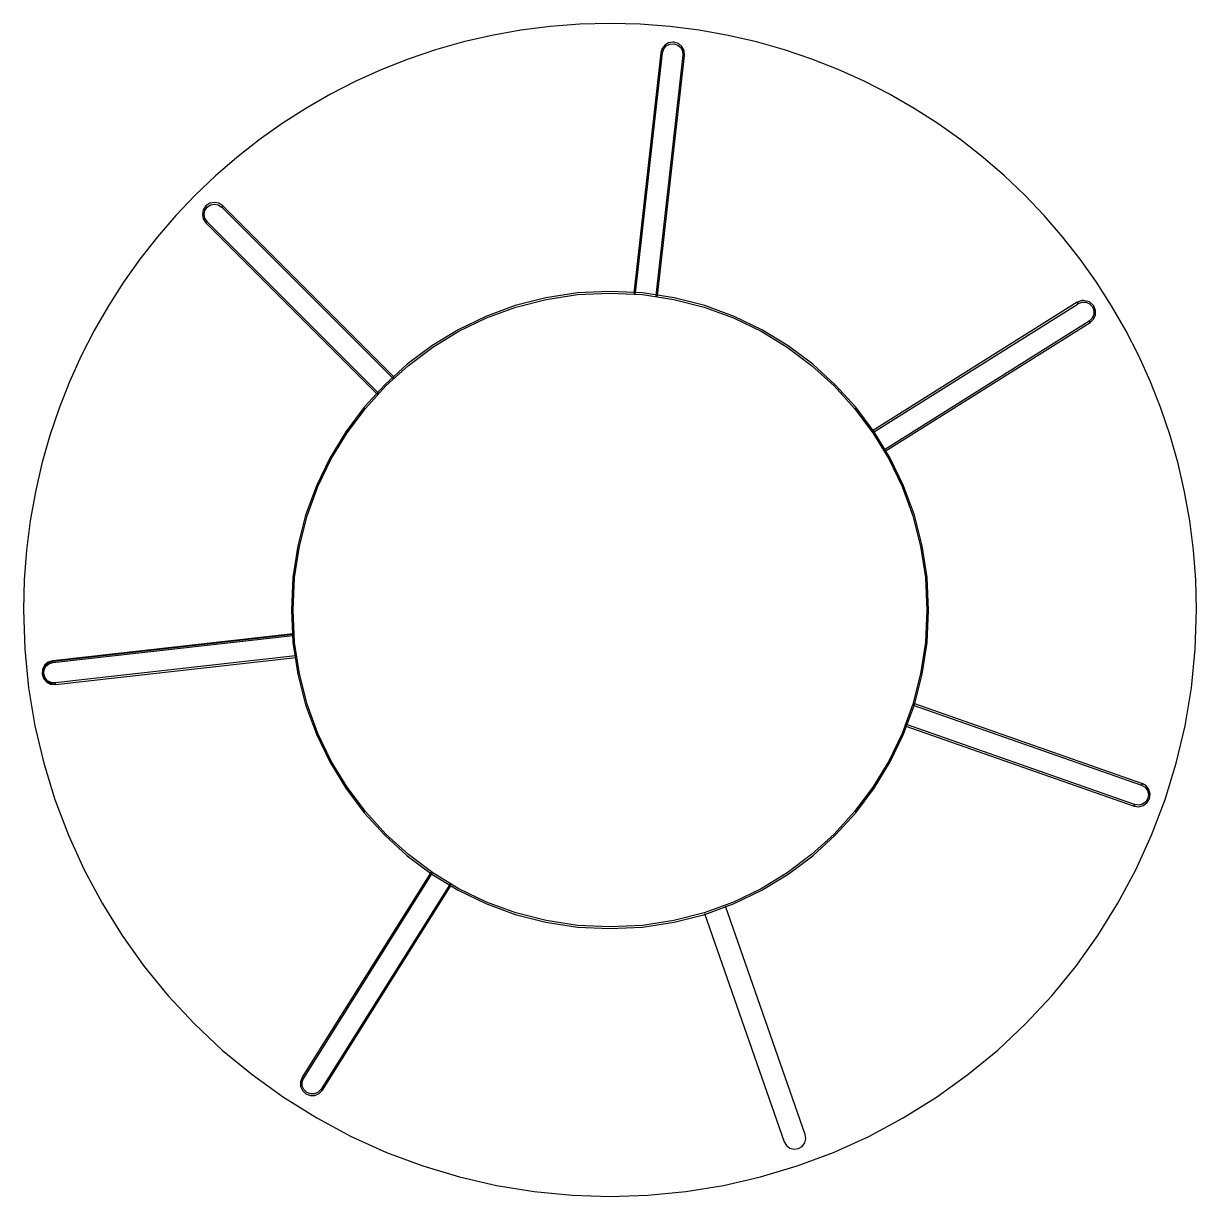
# Model space of a CAD drawing. Extents: x 48 to 233, y 34 to 218.
import ezdxf

# ---------------------------------------------------------------- set-up
doc = ezdxf.new("R2010")
doc.units = 0

msp = doc.modelspace()

# ---------------------------------------------------------------- linework, layer by layer
at = {"layer": 'Housing', "color": 7}
for points in [[(232.921469, 126.197626), (232.801402, 130.946043), (232.445068, 135.632124), (231.858263, 140.250073), (231.046786, 144.79409), (230.016434, 149.25838), (228.773005, 153.637142), (227.322296, 157.924581), (225.670107, 162.114898), (223.822234, 166.202296), (221.784474, 170.180976), (219.562627, 174.045142), (217.162489, 177.788994), (214.589859, 181.406736), (211.850533, 184.892569), (208.950311, 188.240697), (205.894989, 191.44532), (202.690365, 194.500642), (199.342238, 197.400864), (195.856404, 200.14019), (192.238663, 202.71282), (188.49481, 205.112958), (184.630645, 207.334806), (180.651965, 209.372565), (176.564567, 211.220438), (172.37425, 212.872628), (168.086811, 214.323336), (163.708048, 215.566765), (159.243759, 216.597117), (154.699741, 217.408594), (150.081792, 217.995399), (145.395711, 218.351734), (140.647294, 218.4718), (135.898877, 218.351734), (131.212795, 217.995399), (126.594847, 217.408595), (122.050829, 216.597117), (117.58654, 215.566765), (113.207777, 214.323336), (108.920338, 212.872628), (104.73002, 211.220439), (100.642623, 209.372565), (96.663942, 207.334806), (92.799777, 205.112959), (89.055925, 202.712821), (85.438183, 200.140191), (81.952349, 197.400865), (78.604222, 194.500643), (75.399598, 191.445321), (72.344276, 188.240697), (69.444054, 184.89257), (66.704728, 181.406737), (64.132098, 177.788995), (61.73196, 174.045142), (59.510113, 170.180977), (57.472353, 166.202297), (55.62448, 162.114899), (53.97229, 157.924582), (52.521582, 153.637143), (51.278153, 149.25838), (50.247801, 144.794091), (49.436323, 140.250073), (48.849519, 135.632124), (48.493184, 130.946043), (48.373117, 126.197626), (48.577602, 120.048576), (49.184585, 113.975026), (50.184363, 107.993786), (51.567232, 102.121665), (53.323485, 96.37547), (55.44342, 90.772012), (57.91733, 85.328098), (60.735513, 80.060538), (63.888262, 74.98614), (67.365874, 70.121714), (71.158645, 65.484068), (75.256868, 61.09001), (79.650841, 56.956351), (84.330857, 53.099897), (89.287214, 49.537459), (94.510205, 46.285846), (99.937681, 43.388409), (105.501021, 40.877298), (111.180816, 38.752511), (116.957657, 37.014049), (122.812134, 35.661912), (128.724838, 34.6961), (134.676361, 34.116613), (140.647293, 33.92345), (146.618225, 34.116613), (152.569748, 34.6961), (158.482453, 35.661912), (164.33693, 37.014049), (170.11377, 38.752511), (175.793565, 40.877298), (181.356905, 43.388409), (186.784381, 46.285846), (192.007373, 49.537459), (196.963729, 53.099897), (201.643746, 56.956351), (206.037718, 61.09001), (210.135942, 65.484068), (213.928712, 70.121714), (217.406324, 74.98614), (220.559073, 80.060538), (223.377256, 85.328098), (225.851167, 90.772012), (227.971101, 96.37547), (229.727355, 102.121665), (231.110223, 107.993786), (232.110001, 113.975026), (232.716985, 120.048576), (232.921469, 126.197626), (232.921469, 126.197626)], [(140.647052, 176.329667), (135.521587, 176.070823), (130.54413, 175.311093), (125.739886, 174.075684), (121.134061, 172.389803), (116.751858, 170.278655), (112.618483, 167.767447), (108.759141, 164.881384), (105.199035, 161.645673), (101.963371, 158.085521), (99.077354, 154.226132), (96.566188, 150.092713), (94.455078, 145.710471), (92.769228, 141.104612), (91.533844, 136.300341), (90.774131, 131.322865), (90.515292, 126.197391), (90.774131, 121.071922), (91.533844, 116.094463), (92.769228, 111.290218), (94.455078, 106.684391), (96.566188, 102.302188), (99.077354, 98.168813), (101.963371, 94.309471), (105.199035, 90.749366), (108.759141, 87.513704), (112.618483, 84.627687), (116.751858, 82.116523), (121.134061, 80.005414), (125.739886, 78.319565), (130.54413, 77.084182), (135.521587, 76.324469), (140.647052, 76.06563), (145.772524, 76.324469), (150.749997, 77.084182), (155.554266, 78.319565), (160.160124, 80.005414), (164.542366, 82.116523), (168.675784, 84.627687), (172.535174, 87.513704), (176.095327, 90.749366), (179.331039, 94.309471), (182.217103, 98.168813), (184.728313, 102.302188), (186.839462, 106.684391), (188.525344, 111.290218), (189.760754, 116.094463), (190.520484, 121.071922), (190.779329, 126.197391), (190.520484, 131.322865), (189.760754, 136.300341), (188.525344, 141.104612), (186.839462, 145.710471), (184.728313, 150.092713), (182.217103, 154.226132), (179.331039, 158.085521), (176.095327, 161.645673), (172.535174, 164.881384), (168.675784, 167.767447), (164.542366, 170.278655), (160.160124, 172.389803), (155.554266, 174.075684), (150.749997, 175.311093), (145.772524, 176.070823), (140.647052, 176.329667), (140.647052, 176.329667)], [(140.647052, 176.065084), (145.745988, 175.80764), (150.697574, 175.052014), (155.476751, 173.823265), (160.058459, 172.146453), (164.417639, 170.046637), (168.529231, 167.548877), (172.368176, 164.678231), (175.909414, 161.45976), (179.127886, 157.918523), (181.998533, 154.079578), (184.496295, 149.967986), (186.596112, 145.608806), (188.272925, 141.027097), (189.501675, 136.247918), (190.257302, 131.29633), (190.514746, 126.197391), (190.257302, 121.098457), (189.501675, 116.146886), (188.272925, 111.367733), (186.596112, 106.786057), (184.496295, 102.426916), (181.998533, 98.315367), (179.127886, 94.476469), (175.909414, 90.93528), (172.368176, 87.716856), (168.529231, 84.846257), (164.417639, 82.348541), (160.058459, 80.248764), (155.476751, 78.571984), (150.697574, 77.343261), (145.745988, 76.587651), (140.647052, 76.330213), (135.548122, 76.587651), (130.596553, 77.343261), (125.817401, 78.571984), (121.235726, 80.248764), (116.876586, 82.348541), (112.765037, 84.846257), (108.926139, 87.716856), (105.384948, 90.93528), (102.166524, 94.476469), (99.295924, 98.315367), (96.798206, 102.426916), (94.698428, 106.786057), (93.021648, 111.367733), (91.792924, 116.146886), (91.037313, 121.098457), (90.779875, 126.197391), (91.037313, 131.29633), (91.792924, 136.247918), (93.021648, 141.027097), (94.698428, 145.608806), (96.798206, 149.967986), (99.295924, 154.079578), (102.166524, 157.918523), (105.384948, 161.45976), (108.926139, 164.678231), (112.765037, 167.548877), (116.876586, 170.046637), (121.235726, 172.146453), (125.817401, 173.823265), (130.596553, 175.052014), (135.548122, 175.80764), (140.647052, 176.065084), (140.647052, 176.065084)]]:
    msp.add_lwpolyline(points, dxfattribs=at)
at = {"layer": 'Slot Profile', "color": 7}
for points in [[(150.521372, 215.55048), (149.839584, 215.429656), (149.260521, 215.081337), (148.839691, 214.549787), (148.632601, 213.879268), (148.895118, 213.849293), (149.091862, 214.461527), (149.493699, 214.933781), (150.043504, 215.220488), (150.684151, 215.276078), (151.296303, 215.079334), (151.768379, 214.677498), (152.054909, 214.127692), (152.11042, 213.487042), (152.373453, 213.457589), (152.308181, 214.201553), (151.973912, 214.84131), (151.424451, 215.309458), (150.713607, 215.538595), (150.521372, 215.55048), (150.521372, 215.55048)], [(148.630535, 213.861697), (144.371884, 176.063534), (144.6344, 176.03408), (148.893567, 213.832241), (148.630535, 213.861697), (148.630535, 213.861697)], [(152.108354, 213.46999), (147.849703, 175.671829), (148.112738, 175.641857), (152.371386, 213.440534), (152.108354, 213.46999), (152.108354, 213.46999)], [(78.404933, 190.321562), (77.696213, 190.184005), (77.07375, 189.771209), (76.660891, 189.148865), (76.523271, 188.440284), (76.660891, 187.731703), (77.07375, 187.109358), (77.260821, 187.296426), (76.904835, 187.831875), (76.786173, 188.440284), (76.904835, 189.048693), (77.260821, 189.58414), (77.796268, 189.940125), (78.404677, 190.058786), (79.013085, 189.940125), (79.548533, 189.58414), (79.735601, 189.771209), (79.113397, 190.184006), (78.404933, 190.321562), (78.404933, 190.321562)], [(79.748004, 189.758805), (79.560934, 189.571737), (106.457452, 162.675221), (106.64452, 162.862289), (79.748004, 189.758805), (79.748004, 189.758805)], [(77.273222, 187.284025), (77.086154, 187.096957), (103.982669, 160.200441), (104.169738, 160.38751), (77.273222, 187.284025), (77.273222, 187.284025)], [(214.163402, 174.614013), (181.956105, 154.376515), (182.096665, 154.152754), (214.303962, 174.389737), (214.163402, 174.614013), (214.163402, 174.614013)], [(215.148871, 174.910634), (214.876535, 174.886864), (214.177872, 174.623316), (214.318948, 174.399039), (214.920185, 174.626959), (215.539743, 174.607279), (216.106492, 174.356226), (216.5493, 173.890027), (216.77722, 173.288791), (216.75754, 172.669232), (216.506487, 172.102483), (216.040288, 171.659674), (216.180847, 171.4354), (216.721824, 171.950283), (217.01363, 172.610501), (217.037098, 173.331966), (216.773058, 174.030586), (216.063512, 174.690379), (215.148871, 174.910634), (215.148871, 174.910634)], [(216.025302, 171.650374), (183.818005, 151.413391), (183.959083, 151.189115), (216.166377, 171.426098), (216.025302, 171.650374), (216.025302, 171.650374)], [(90.781425, 122.47411), (52.983262, 118.214427), (53.012718, 117.951394), (90.810881, 122.211077), (90.781425, 122.47411), (90.781425, 122.47411)], [(90.796152, 122.342572), (52.997824, 118.082786)], [(52.965693, 118.212358), (52.254967, 117.983169), (51.705683, 117.515008), (51.371571, 116.87527), (51.306364, 116.131351), (51.535506, 115.420555), (52.00367, 114.871118), (52.643433, 114.536837), (53.387373, 114.471506), (53.357917, 114.734538), (52.717368, 114.790101), (52.167736, 115.076641), (51.766064, 115.548697), (51.569396, 116.160807), (51.624921, 116.801337), (51.911468, 117.350947), (52.383546, 117.752617), (52.995665, 117.949325), (52.965693, 118.212358), (52.965693, 118.212358)], [(91.173132, 118.99474), (53.374969, 114.737639), (53.404941, 114.474607), (91.202586, 118.731705), (91.173132, 118.99474), (91.173132, 118.99474)], [(52.980653, 118.08104), (52.319219, 117.868067), (51.808509, 117.433099), (51.498152, 116.838373), (51.437774, 116.146125), (51.650677, 115.484668), (52.085592, 114.973914), (52.680285, 114.663494), (53.372527, 114.603043)], [(188.434256, 111.471177), (188.346922, 111.22158), (224.249594, 98.65647), (224.336928, 98.906067), (188.434256, 111.471177), (188.434256, 111.471177)], [(187.278256, 108.166472), (187.190922, 107.916875), (223.093594, 95.354352), (223.180928, 95.604465), (187.278256, 108.166472), (187.278256, 108.166472)], [(224.35398, 98.901934), (224.266131, 98.652337), (224.818141, 98.323854), (225.188165, 97.827108), (225.344702, 97.227763), (225.256251, 96.591484), (224.928729, 96.03898), (224.432741, 95.668231), (223.833811, 95.510802), (223.197464, 95.598263), (223.110131, 95.34815), (223.849401, 95.247352), (224.54677, 95.431337), (225.124749, 95.862729), (225.505848, 96.504151), (225.607879, 97.243289), (225.425112, 97.941025), (224.994747, 98.51977), (224.35398, 98.901934), (224.35398, 98.901934)], [(112.468444, 84.889888), (92.230946, 52.682075), (92.455222, 52.541516), (112.692205, 84.74881), (112.468444, 84.889888), (112.468444, 84.889888)], [(115.431567, 83.026954), (95.194587, 50.819657), (95.418345, 50.678581), (115.655844, 82.886394), (115.431567, 83.026954), (115.431567, 83.026954)], [(155.499316, 78.453544), (168.068522, 42.53528), (168.42369, 41.937175), (168.962681, 41.5349), (169.612948, 41.363556), (170.301944, 41.458245), (170.899298, 41.811885), (171.300101, 42.347057), (171.469996, 42.993361), (171.374621, 43.680398), (158.802899, 79.609772)], [(92.221646, 52.666571), (91.958219, 51.968172), (91.982106, 51.247172), (92.274074, 50.587462), (92.814891, 50.072935), (93.513191, 49.808973), (94.234416, 49.832272), (94.894546, 50.123697), (95.409561, 50.664111), (95.185285, 50.804671), (94.742374, 50.33898), (94.175726, 50.088306), (93.556398, 50.068821), (92.955448, 50.296693), (92.489446, 50.739242), (92.238384, 51.305658), (92.218473, 51.924921), (92.445919, 52.526011), (92.221646, 52.666571), (92.221646, 52.666571)]]:
    msp.add_lwpolyline(points, dxfattribs=at)

doc.saveas('drawing.dxf')
